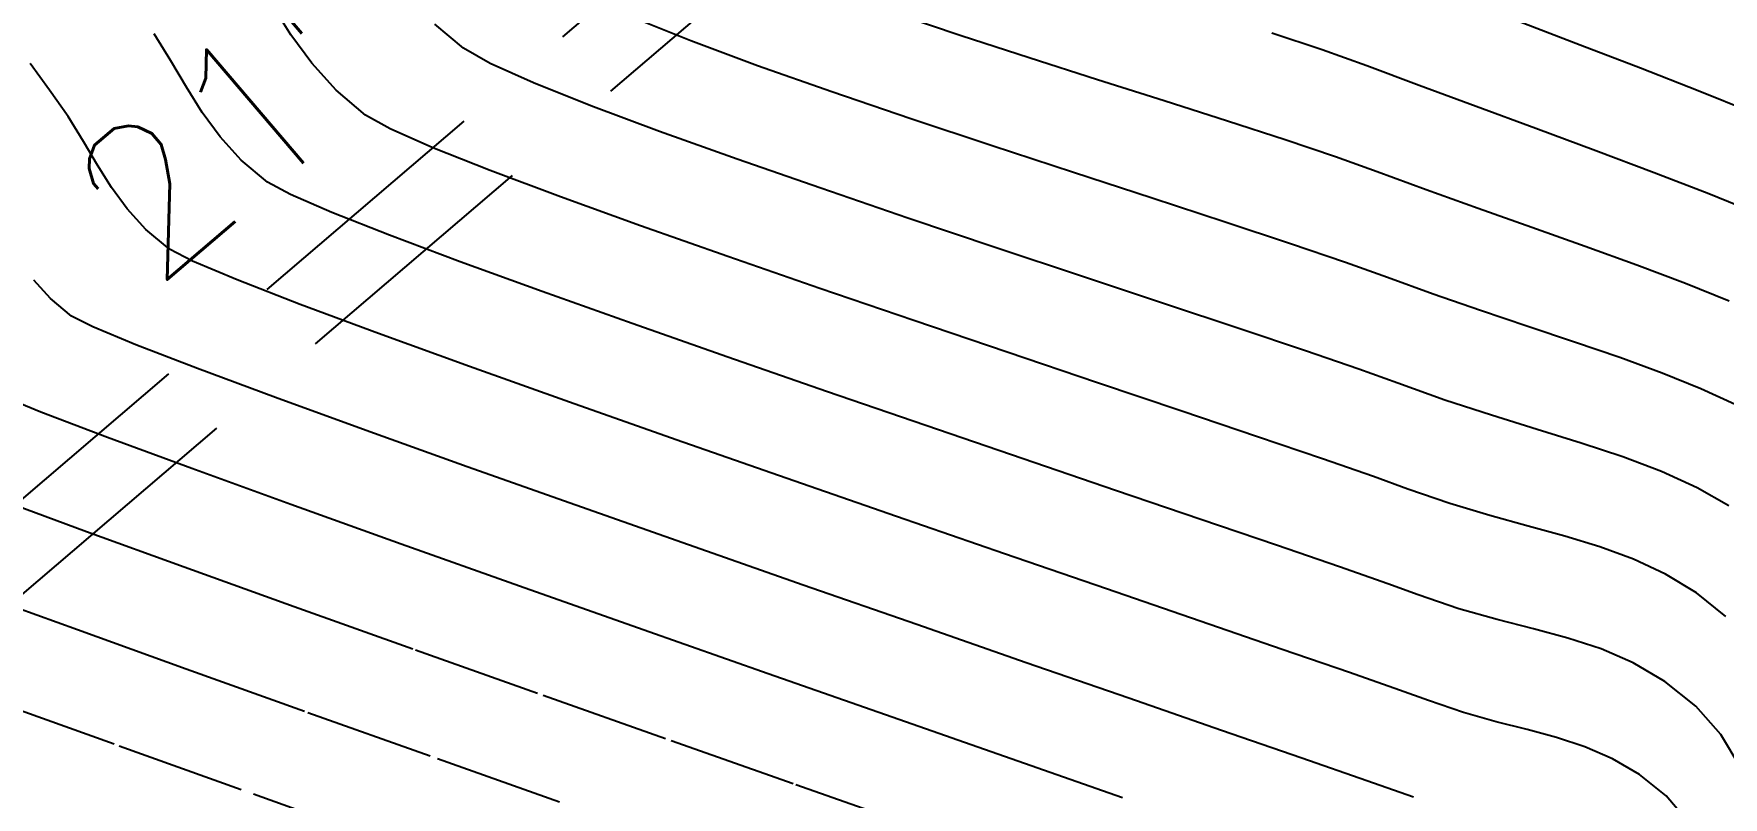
# Model space of a CAD drawing. Header units: feet. Extents: x 26064 to 27719, y 16802 to 28989.
# Drawn here: x 26255.41 to 26296.15, y 18033.72 to 18052.13 of the extents above; entities that cross this region are included whole.
import ezdxf

# ---------------------------------------------------------------- set-up
doc = ezdxf.new("R2010")
doc.units = ezdxf.units.FT
doc.header["$LTSCALE"] = 50
doc.header["$MEASUREMENT"] = 0
for name, pattern in [('HIDDEN', [0.375, 0.25, -0.125]), ('HIDDEN2', [0.1875, 0.125, -0.0625]), ('HIDN25', [0.0938, 0.0625, -0.0313])]:
    doc.linetypes.add(name, pattern=pattern)
for name, color, linetype in [('CONT-MJR', 160, 'HIDDEN'), ('CONT-MNR', 55, 'HIDN25'), ('EX-STORM DRAIN', 251, 'HIDDEN2')]:
    doc.layers.add(name, color=color, linetype=linetype)
doc.styles.add('l60', font='simplex', dxfattribs={"height": 2.4})

msp = doc.modelspace()

# ---------------------------------------------------------------- linework, layer by layer
at = {"layer": 'CONT-MJR', "color": 7}
for p, q in [((26265.77508, 18051.77788, 605), (26265.08672, 18052.35829, 605)), ((26266.41759, 18051.41169, 605), (26265.77508, 18051.77788, 605)), ((26267.46158, 18050.94379, 605), (26266.41759, 18051.41169, 605)), ((26268.84385, 18050.39151, 605), (26267.46158, 18050.94379, 605)), ((26270.50121, 18049.77217, 605), (26268.84385, 18050.39151, 605)), ((26272.37048, 18049.10309, 605), (26270.50121, 18049.77217, 605)), ((26274.38846, 18048.40161, 605), (26272.37048, 18049.10309, 605)), ((26276.49196, 18047.68504, 605), (26274.38846, 18048.40161, 605)), ((26278.61779, 18046.97072, 605), (26276.49196, 18047.68504, 605)), ((26280.70276, 18046.27597, 605), (26278.61779, 18046.97072, 605)), ((26282.68368, 18045.61811, 605), (26280.70276, 18046.27597, 605)), ((26284.49735, 18045.01446, 605), (26282.68368, 18045.61811, 605)), ((26286.0806, 18044.48236, 605), (26284.49735, 18045.01446, 605)), ((26287.37022, 18044.03913, 605), (26286.0806, 18044.48236, 605)), ((26288.30302, 18043.7021, 605), (26287.37022, 18044.03913, 605)), ((26289.44175, 18043.29504, 605), (26288.30302, 18043.7021, 605)), ((26255.57848, 18043.00752, 610), (26254.47516, 18043.45396, 610)), ((26290.5674, 18042.92914, 605), (26289.44175, 18043.29504, 605)), ((26257.18683, 18042.39541, 610), (26255.57848, 18043.00752, 610)), ((26291.66643, 18042.58919, 605), (26290.5674, 18042.92914, 605)), ((26259.22309, 18041.64356, 610), (26257.18683, 18042.39541, 610)), ((26292.72527, 18042.25996, 605), (26291.66643, 18042.58919, 605)), ((26293.73039, 18041.92626, 605), (26292.72527, 18042.25996, 605)), ((26294.66822, 18041.57288, 605), (26293.73039, 18041.92626, 605)), ((26261.61014, 18040.77789, 610), (26259.22309, 18041.64356, 610)), ((26295.52522, 18041.18459, 605), (26294.66822, 18041.57288, 605)), ((26296.28782, 18040.74621, 605), (26295.52522, 18041.18459, 605)), ((26264.27086, 18039.82433, 610), (26261.61014, 18040.77789, 610)), ((26267.12815, 18038.80882, 610), (26264.27086, 18039.82433, 610)), ((26270.10489, 18037.75726, 610), (26267.12815, 18038.80882, 610)), ((26273.12396, 18036.6956, 610), (26270.10489, 18037.75726, 610)), ((26276.10824, 18035.64976, 610), (26273.12396, 18036.6956, 610)), ((26278.98063, 18034.64566, 610), (26276.10824, 18035.64976, 610)), ((26281.664, 18033.70924, 610), (26278.98063, 18034.64566, 610))]:
    msp.add_line(p, q, dxfattribs=at)
at = {"layer": 'CONT-MNR', "color": 7, "extrusion": (0.844752, 0.535158, 0)}
msp.add_line((26261.61252, 18052.10488, 606), (26261.16716, 18052.80789, 606), dxfattribs=at)
at = {"layer": 'CONT-MNR', "color": 7}
for p, q in [((26271.25813, 18051.95454, 604), (26269.89347, 18052.50251, 604)), ((26258.71699, 18051.47401, 607), (26258.31252, 18052.12734, 607)), ((26292.70254, 18051.85502, 601), (26291.24061, 18052.4134, 601)), ((26272.86546, 18051.35763, 604), (26271.25813, 18051.95454, 604)), ((26287.55689, 18051.35358, 602), (26286.48321, 18051.73817, 602)), ((26294.15533, 18051.29517, 601), (26292.70254, 18051.85502, 601)), ((26255.79177, 18050.76829, 608), (26255.32618, 18051.41383, 608)), ((26288.8184, 18050.88077, 602), (26287.55689, 18051.35358, 602)), ((26290.19396, 18050.37247, 602), (26288.8184, 18050.88077, 602)), ((26263.41086, 18050.16406, 606), (26262.70567, 18050.7647, 606)), ((26256.61331, 18049.53125, 608), (26256.23955, 18050.1323, 608)), ((26259.9043, 18049.64316, 607), (26259.47563, 18050.22992, 607)), ((26291.63197, 18049.84284, 602), (26290.19396, 18050.37247, 602)), ((26285.58876, 18049.57204, 603), (26284.19591, 18050.02344, 603)), ((26293.08081, 18049.30603, 602), (26291.63197, 18049.84284, 602)), ((26280.48538, 18048.77985, 604), (26278.52541, 18049.42287, 604)), ((26286.80691, 18049.16248, 603), (26285.58876, 18049.57204, 603)), ((26288.99039, 18048.36429, 603), (26287.8056, 18048.80309, 603)), ((26262.5999, 18047.81793, 607), (26261.5992, 18048.25073, 607)), ((26284.14454, 18047.58646, 604), (26282.37903, 18048.16272, 604)), ((26258.11708, 18047.41151, 608), (26257.66494, 18047.90528, 608)), ((26263.98647, 18047.27122, 607), (26262.5999, 18047.81793, 607)), ((26285.72013, 18047.06604, 604), (26284.14454, 18047.58646, 604)), ((26291.53847, 18047.45694, 603), (26290.2472, 18047.91368, 603)), ((26292.82665, 18046.99975, 603), (26291.53847, 18047.45694, 603)), ((26294.07419, 18046.5478, 603), (26292.82665, 18046.99975, 603)), ((26260.31776, 18046.1918, 608), (26259.24209, 18046.64428, 608)), ((26255.81434, 18045.74603, 609), (26255.41138, 18046.1861, 609)), ((26261.8371, 18045.60225, 608), (26260.31776, 18046.1918, 608)), ((26256.31819, 18045.32262, 609), (26255.81434, 18045.74603, 609)), ((26263.72777, 18044.89889, 608), (26261.8371, 18045.60225, 608)), ((26257.87263, 18044.63006, 609), (26256.83467, 18045.06005, 609)), ((26292.56903, 18044.69479, 604), (26291.44143, 18045.07237, 604)), ((26293.65653, 18044.32056, 604), (26292.56903, 18044.69479, 604)), ((26268.33375, 18043.24383, 608), (26265.91743, 18044.105, 608)), ((26295.61667, 18043.57121, 604), (26294.68028, 18043.94694, 604)), ((26270.90439, 18042.33866, 608), (26268.33375, 18043.24383, 608)), ((26265.86522, 18041.68917, 609), (26263.42839, 18042.56221, 609)), ((26273.55701, 18041.41275, 608), (26270.90439, 18042.33866, 608)), ((26287.71628, 18041.45383, 606), (26286.48634, 18041.87988, 606)), ((26276.21929, 18040.48936, 608), (26273.55701, 18041.41275, 608)), ((26283.55792, 18040.41704, 607), (26281.49995, 18041.11832, 607)), ((26290.52276, 18040.51102, 606), (26289.55849, 18040.8006, 606)), ((26278.81887, 18039.59177, 608), (26276.21929, 18040.48936, 608)), ((26291.44617, 18040.25758, 606), (26290.52276, 18040.51102, 606)), ((26293.17694, 18039.75809, 606), (26292.33036, 18040.01503, 606)), ((26286.90156, 18039.27254, 607), (26285.37921, 18039.79533, 607)), ((26285.51816, 18037.28636, 608), (26283.54065, 18037.967, 608)), ((26291.57616, 18037.78233, 607), (26290.70237, 18038.0063, 607)), ((26287.14364, 18036.72457, 608), (26285.51816, 18037.28636, 608)), ((26293.98589, 18036.96099, 607), (26293.20983, 18037.29661, 607)), ((26294.74556, 18036.51429, 607), (26293.98589, 18036.96099, 607)), ((26289.88646, 18035.7649, 608), (26289.04916, 18036.05061, 608)), ((26273.72615, 18034.04538, 611), (26270.64242, 18035.13274, 611)), ((26285.99394, 18034.66051, 609), (26284.05751, 18035.3319, 609)), ((26296.58752, 18034.41494, 607), (26296.09777, 18035.23416, 607)), ((26294.13177, 18034.26654, 608), (26293.48232, 18034.64844, 608))]:
    msp.add_line(p, q, dxfattribs=at)
at = {"layer": 'CONT-MNR', "color": 7, "extrusion": (-0.318309, -0.947987, 0)}
msp.add_line((26277.77247, 18052.08073, 603), (26276.17734, 18052.61633, 603), dxfattribs=at)
at = {"layer": 'CONT-MNR', "color": 7, "extrusion": (0.806764, 0.590873, 0)}
msp.add_line((26262.11579, 18051.41773, 606), (26261.61252, 18052.10488, 606), dxfattribs=at)
at = {"layer": 'CONT-MNR', "color": 7, "extrusion": (-0.309643, -0.950853, 0)}
msp.add_line((26279.41664, 18051.54531, 603), (26277.77247, 18052.08073, 603), dxfattribs=at)
at = {"layer": 'CONT-MNR', "color": 7, "extrusion": (-0.313056, -0.949735, 0)}
msp.add_line((26286.48321, 18051.73817, 602), (26285.26452, 18052.13988, 602), dxfattribs=at)
at = {"layer": 'CONT-MNR', "color": 7, "extrusion": (0.86024, 0.50989, 0)}
msp.add_line((26259.09227, 18050.84087, 607), (26258.71699, 18051.47401, 607), dxfattribs=at)
at = {"layer": 'CONT-MNR', "color": 7, "extrusion": (0.742075, 0.670317, 0)}
msp.add_line((26262.70567, 18050.7647, 606), (26262.11579, 18051.41773, 606), dxfattribs=at)
at = {"layer": 'CONT-MNR', "color": 7, "extrusion": (-0.332714, -0.943028, 0)}
msp.add_line((26274.65364, 18050.72673, 604), (26272.86546, 18051.35763, 604), dxfattribs=at)
at = {"layer": 'CONT-MNR', "color": 7, "extrusion": (-0.304461, -0.952525, 0)}
msp.add_line((26281.0651, 18051.0184, 603), (26279.41664, 18051.54531, 603), dxfattribs=at)
at = {"layer": 'CONT-MNR', "color": 7, "extrusion": (-0.36368, -0.931524, 0)}
msp.add_line((26295.54814, 18050.75139, 601), (26294.15533, 18051.29517, 601), dxfattribs=at)
at = {"layer": 'CONT-MNR', "color": 7, "extrusion": (0.847058, 0.5315, 0)}
msp.add_line((26259.47563, 18050.22992, 607), (26259.09227, 18050.84087, 607), dxfattribs=at)
at = {"layer": 'CONT-MNR', "color": 7, "extrusion": (-0.302357, -0.953195, 0)}
msp.add_line((26282.67311, 18050.50833, 603), (26281.0651, 18051.0184, 603), dxfattribs=at)
at = {"layer": 'CONT-MNR', "color": 7, "extrusion": (0.817671, 0.575686, 0)}
msp.add_line((26256.23955, 18050.1323, 608), (26255.79177, 18050.76829, 608), dxfattribs=at)
at = {"layer": 'CONT-MNR', "color": 7, "extrusion": (-0.322546, -0.946554, 0)}
msp.add_line((26276.56089, 18050.07682, 604), (26274.65364, 18050.72673, 604), dxfattribs=at)
at = {"layer": 'CONT-MNR', "color": 7, "extrusion": (-0.303412, -0.95286, 0)}
msp.add_line((26284.19591, 18050.02344, 603), (26282.67311, 18050.50833, 603), dxfattribs=at)
at = {"layer": 'CONT-MNR', "color": 7, "extrusion": (-0.36972, -0.929143, 0)}
msp.add_line((26296.83015, 18050.24126, 601), (26295.54814, 18050.75139, 601), dxfattribs=at)
at = {"layer": 'CONT-MNR', "color": 7, "extrusion": (0.485912, 0.874008, 0)}
msp.add_line((26264.00678, 18049.83276, 606), (26263.41086, 18050.16406, 606), dxfattribs=at)
at = {"layer": 'CONT-MNR', "color": 7, "extrusion": (-0.315843, -0.948812, 0)}
msp.add_line((26278.52541, 18049.42287, 604), (26276.56089, 18050.07682, 604), dxfattribs=at)
at = {"layer": 'CONT-MNR', "color": 7, "extrusion": (0.738853, 0.673867, 0)}
msp.add_line((26260.41555, 18049.0826, 607), (26259.9043, 18049.64316, 607), dxfattribs=at)
at = {"layer": 'CONT-MNR', "color": 7, "extrusion": (-0.402843, -0.915269, 0)}
msp.add_line((26265.03139, 18049.38179, 606), (26264.00678, 18049.83276, 606), dxfattribs=at)
at = {"layer": 'CONT-MNR', "color": 7, "extrusion": (0.860426, 0.509575, 0)}
msp.add_line((26256.9505, 18048.9619, 608), (26256.61331, 18049.53125, 608), dxfattribs=at)
at = {"layer": 'CONT-MNR', "color": 7, "extrusion": (-0.369031, -0.929417, 0)}
msp.add_line((26266.42138, 18048.82989, 606), (26265.03139, 18049.38179, 606), dxfattribs=at)
at = {"layer": 'CONT-MNR', "color": 7, "extrusion": (-0.352184, -0.935931, 0)}
msp.add_line((26294.48886, 18048.77619, 602), (26293.08081, 18049.30603, 602), dxfattribs=at)
at = {"layer": 'CONT-MNR', "color": 7, "extrusion": (0.848001, 0.529994, 0)}
msp.add_line((26257.28856, 18048.42099, 608), (26256.9505, 18048.9619, 608), dxfattribs=at)
at = {"layer": 'CONT-MNR', "color": 7, "extrusion": (-0.644781, -0.764367, 0)}
msp.add_line((26261.04664, 18048.55025, 607), (26260.41555, 18049.0826, 607), dxfattribs=at)
at = {"layer": 'CONT-MNR', "color": 7, "extrusion": (0.350926, 0.936403, 0)}
msp.add_line((26268.11343, 18048.19578, 606), (26266.42138, 18048.82989, 606), dxfattribs=at)
at = {"layer": 'CONT-MNR', "color": 7, "extrusion": (-0.338609, -0.940927, 0)}
msp.add_line((26287.8056, 18048.80309, 603), (26286.80691, 18049.16248, 603), dxfattribs=at)
at = {"layer": 'CONT-MNR', "color": 7, "extrusion": (0.807755, 0.589518, 0)}
msp.add_line((26257.66494, 18047.90528, 608), (26257.28856, 18048.42099, 608), dxfattribs=at)
at = {"layer": 'CONT-MNR', "color": 7, "extrusion": (-0.476554, -0.879145, 0)}
msp.add_line((26261.5992, 18048.25073, 607), (26261.04664, 18048.55025, 607), dxfattribs=at)
at = {"layer": 'CONT-MNR', "color": 7, "extrusion": (-0.309854, -0.950784, 0)}
msp.add_line((26282.37903, 18048.16272, 604), (26280.48538, 18048.77985, 604), dxfattribs=at)
at = {"layer": 'CONT-MNR', "color": 7, "extrusion": (-0.360644, -0.932704, 0)}
msp.add_line((26295.80451, 18048.26747, 602), (26294.48886, 18048.77619, 602), dxfattribs=at)
at = {"layer": 'CONT-MNR', "color": 7, "extrusion": (-0.3398, -0.940498, 0)}
msp.add_line((26270.04421, 18047.49819, 606), (26268.11343, 18048.19578, 606), dxfattribs=at)
at = {"layer": 'CONT-MNR', "color": 7, "extrusion": (0.337499, 0.941326, 0)}
msp.add_line((26290.2472, 18047.91368, 603), (26288.99039, 18048.36429, 603), dxfattribs=at)
at = {"layer": 'CONT-MNR', "color": 7, "extrusion": (0.374652, 0.927165, 0)}
msp.add_line((26296.97615, 18047.79403, 602), (26295.80451, 18048.26747, 602), dxfattribs=at)
at = {"layer": 'CONT-MNR', "color": 7, "extrusion": (0.643343, 0.765578, 0)}
msp.add_line((26258.68242, 18046.93644, 608), (26258.11708, 18047.41151, 608), dxfattribs=at)
at = {"layer": 'CONT-MNR', "color": 7, "extrusion": (0.351104, 0.936337, 0)}
msp.add_line((26265.69666, 18046.62994, 607), (26263.98647, 18047.27122, 607), dxfattribs=at)
at = {"layer": 'CONT-MNR', "color": 7, "extrusion": (-0.33241, -0.943135, 0)}
msp.add_line((26272.1504, 18046.75586, 606), (26270.04421, 18047.49819, 606), dxfattribs=at)
at = {"layer": 'CONT-MNR', "color": 7, "extrusion": (-0.462752, -0.886488, 0)}
msp.add_line((26259.24209, 18046.64428, 608), (26258.68242, 18046.93644, 608), dxfattribs=at)
at = {"layer": 'CONT-MNR', "color": 7, "extrusion": (-0.321583, -0.946881, 0)}
msp.add_line((26287.04398, 18046.61643, 604), (26285.72013, 18047.06604, 604), dxfattribs=at)
at = {"layer": 'CONT-MNR', "color": 7, "extrusion": (-0.341563, -0.939859, 0)}
msp.add_line((26267.66822, 18045.91344, 607), (26265.69666, 18046.62994, 607), dxfattribs=at)
at = {"layer": 'CONT-MNR', "color": 7, "extrusion": (0.327294, 0.944923, 0)}
msp.add_line((26274.36868, 18045.98751, 606), (26272.1504, 18046.75586, 606), dxfattribs=at)
at = {"layer": 'CONT-MNR', "color": 7, "extrusion": (-0.338815, -0.940853, 0)}
msp.add_line((26288.05431, 18046.25259, 604), (26287.04398, 18046.61643, 604), dxfattribs=at)
at = {"layer": 'CONT-MNR', "color": 7, "extrusion": (-0.352894, -0.935663, 0)}
msp.add_line((26295.24355, 18046.10677, 603), (26294.07419, 18046.5478, 603), dxfattribs=at)
at = {"layer": 'CONT-MNR', "color": 7, "extrusion": (0.323713, 0.946155, 0)}
msp.add_line((26276.63574, 18045.21187, 606), (26274.36868, 18045.98751, 606), dxfattribs=at)
at = {"layer": 'CONT-MNR', "color": 7, "extrusion": (-0.34311, -0.939295, 0)}
msp.add_line((26289.16044, 18045.84854, 604), (26288.05431, 18046.25259, 604), dxfattribs=at)
at = {"layer": 'CONT-MNR', "color": 7, "extrusion": (0.373658, 0.927567, 0)}
msp.add_line((26296.29716, 18045.68234, 603), (26295.24355, 18046.10677, 603), dxfattribs=at)
at = {"layer": 'CONT-MNR', "color": 7, "extrusion": (-0.335234, -0.942135, 0)}
msp.add_line((26269.83889, 18045.14106, 607), (26267.66822, 18045.91344, 607), dxfattribs=at)
at = {"layer": 'CONT-MNR', "color": 7, "extrusion": (-0.326328, -0.945257, 0)}
msp.add_line((26290.29736, 18045.45605, 604), (26289.16044, 18045.84854, 604), dxfattribs=at)
at = {"layer": 'CONT-MNR', "color": 7, "extrusion": (-0.453193, -0.891413, 0)}
msp.add_line((26256.83467, 18045.06005, 609), (26256.31819, 18045.32262, 609), dxfattribs=at)
at = {"layer": 'CONT-MNR', "color": 7, "extrusion": (-0.330811, -0.943697, 0)}
msp.add_line((26272.14642, 18044.33216, 607), (26269.83889, 18045.14106, 607), dxfattribs=at)
at = {"layer": 'CONT-MNR', "color": 7, "extrusion": (0.321279, 0.946985, 0)}
msp.add_line((26278.88824, 18044.44767, 606), (26276.63574, 18045.21187, 606), dxfattribs=at)
at = {"layer": 'CONT-MNR', "color": 7, "extrusion": (-0.317953, -0.948106, 0)}
msp.add_line((26291.44143, 18045.07237, 604), (26290.29736, 18045.45605, 604), dxfattribs=at)
at = {"layer": 'CONT-MNR', "color": 7, "extrusion": (-0.340853, -0.940117, 0)}
msp.add_line((26265.91743, 18044.105, 608), (26263.72777, 18044.89889, 608), dxfattribs=at)
at = {"layer": 'CONT-MNR', "color": 7, "extrusion": (-0.359731, -0.933056, 0)}
msp.add_line((26259.36338, 18044.05531, 609), (26257.87263, 18044.63006, 609), dxfattribs=at)
at = {"layer": 'CONT-MNR', "color": 7, "extrusion": (-0.327639, -0.944803, 0)}
msp.add_line((26274.52854, 18043.50609, 607), (26272.14642, 18044.33216, 607), dxfattribs=at)
at = {"layer": 'CONT-MNR', "color": 7, "extrusion": (-0.319813, -0.947481, 0)}
msp.add_line((26281.06287, 18043.71365, 606), (26278.88824, 18044.44767, 606), dxfattribs=at)
at = {"layer": 'CONT-MNR', "color": 7, "extrusion": (-0.342828, -0.939398, 0)}
msp.add_line((26294.68028, 18043.94694, 604), (26293.65653, 18044.32056, 604), dxfattribs=at)
at = {"layer": 'CONT-MNR', "color": 7, "extrusion": (-0.348395, -0.937348, 0)}
msp.add_line((26261.23821, 18043.35848, 609), (26259.36338, 18044.05531, 609), dxfattribs=at)
at = {"layer": 'CONT-MNR', "color": 7, "extrusion": (-0.325362, -0.945589, 0)}
msp.add_line((26276.92301, 18042.68219, 607), (26274.52854, 18043.50609, 607), dxfattribs=at)
at = {"layer": 'CONT-MNR', "color": 7, "extrusion": (-0.319293, -0.947656, 0)}
msp.add_line((26283.09632, 18043.02852, 606), (26281.06287, 18043.71365, 606), dxfattribs=at)
at = {"layer": 'CONT-MNR', "color": 7, "extrusion": (-0.41873, -0.908111, 0)}
msp.add_line((26296.44205, 18043.19063, 604), (26295.61667, 18043.57121, 604), dxfattribs=at)
at = {"layer": 'CONT-MNR', "color": 7, "extrusion": (-0.341682, -0.939816, 0)}
msp.add_line((26263.42839, 18042.56221, 609), (26261.23821, 18043.35848, 609), dxfattribs=at)
at = {"layer": 'CONT-MNR', "color": 7, "extrusion": (-0.319887, -0.947456, 0)}
msp.add_line((26284.92524, 18042.41102, 606), (26283.09632, 18043.02852, 606), dxfattribs=at)
at = {"layer": 'CONT-MNR', "color": 7, "extrusion": (-0.323792, -0.946128, 0)}
msp.add_line((26279.26756, 18041.87982, 607), (26276.92301, 18042.68219, 607), dxfattribs=at)
at = {"layer": 'CONT-MNR', "color": 7, "extrusion": (-0.322102, -0.946705, 0)}
msp.add_line((26286.48634, 18041.87988, 606), (26284.92524, 18042.41102, 606), dxfattribs=at)
at = {"layer": 'CONT-MNR', "color": 7, "extrusion": (-0.322849, -0.946451, 0)}
msp.add_line((26281.49995, 18041.11832, 607), (26279.26756, 18041.87982, 607), dxfattribs=at)
at = {"layer": 'CONT-MNR', "color": 7, "extrusion": (-0.334194, -0.942504, 0)}
msp.add_line((26268.48, 18040.76202, 609), (26265.86522, 18041.68917, 609), dxfattribs=at)
at = {"layer": 'CONT-MNR', "color": 7, "extrusion": (-0.34018, -0.94036, 0)}
msp.add_line((26288.55174, 18041.1516, 606), (26287.71628, 18041.45383, 606), dxfattribs=at)
at = {"layer": 'CONT-MNR', "color": 7, "extrusion": (-0.329214, -0.944255, 0)}
msp.add_line((26289.55849, 18040.8006, 606), (26288.55174, 18041.1516, 606), dxfattribs=at)
at = {"layer": 'CONT-MNR', "color": 7, "extrusion": (-0.34578, -0.938316, 0)}
msp.add_line((26256.6832, 18040.12005, 611), (26254.68755, 18040.85547, 611), dxfattribs=at)
at = {"layer": 'CONT-MNR', "color": 7, "extrusion": (-0.331953, -0.943296, 0)}
msp.add_line((26271.20399, 18039.80342, 609), (26268.48, 18040.76202, 609), dxfattribs=at)
at = {"layer": 'CONT-MNR', "color": 7, "extrusion": (-0.323054, -0.946381, 0)}
msp.add_line((26285.37921, 18039.79533, 607), (26283.55792, 18040.41704, 607), dxfattribs=at)
at = {"layer": 'CONT-MNR', "color": 7, "extrusion": (-0.26455, -0.964372, 0)}
msp.add_line((26292.33036, 18040.01503, 606), (26291.44617, 18040.25758, 606), dxfattribs=at)
at = {"layer": 'CONT-MNR', "color": 7, "extrusion": (-0.341189, -0.939995, 0)}
msp.add_line((26259.04031, 18039.26449, 611), (26256.6832, 18040.12005, 611), dxfattribs=at)
at = {"layer": 'CONT-MNR', "color": 7, "extrusion": (-0.33029, -0.94388, 0)}
msp.add_line((26273.96851, 18038.83604, 609), (26271.20399, 18039.80342, 609), dxfattribs=at)
at = {"layer": 'CONT-MNR', "color": 7, "extrusion": (0.325543, 0.945527, 0)}
msp.add_line((26281.28344, 18038.74322, 608), (26278.81887, 18039.59177, 608), dxfattribs=at)
at = {"layer": 'CONT-MNR', "color": 7, "extrusion": (-0.343622, -0.939108, 0)}
msp.add_line((26293.98754, 18039.46149, 606), (26293.17694, 18039.75809, 606), dxfattribs=at)
at = {"layer": 'CONT-MNR', "color": 7, "extrusion": (-0.422197, -0.906504, 0)}
msp.add_line((26294.76379, 18039.09996, 606), (26293.98754, 18039.46149, 606), dxfattribs=at)
at = {"layer": 'CONT-MNR', "color": 7, "extrusion": (-0.338201, -0.941074, 0)}
msp.add_line((26261.68683, 18038.31339, 611), (26259.04031, 18039.26449, 611), dxfattribs=at)
at = {"layer": 'CONT-MNR', "color": 7, "extrusion": (-0.328984, -0.944335, 0)}
msp.add_line((26288.06273, 18038.86801, 607), (26286.90156, 18039.27254, 607), dxfattribs=at)
at = {"layer": 'CONT-MNR', "color": 7, "extrusion": (-0.519239, -0.854629, 0)}
msp.add_line((26295.5073, 18038.64823, 606), (26294.76379, 18039.09996, 606), dxfattribs=at)
at = {"layer": 'CONT-MNR', "color": 7, "extrusion": (-0.329056, -0.94431, 0)}
msp.add_line((26276.70483, 18037.88254, 609), (26273.96851, 18038.83604, 609), dxfattribs=at)
at = {"layer": 'CONT-MNR', "color": 7, "extrusion": (-0.325196, -0.945647, 0)}
msp.add_line((26283.54065, 18037.967, 608), (26281.28344, 18038.74322, 608), dxfattribs=at)
at = {"layer": 'CONT-MNR', "color": 7, "extrusion": (-0.340215, -0.940348, 0)}
msp.add_line((26288.80045, 18038.60111, 607), (26288.06273, 18038.86801, 607), dxfattribs=at)
at = {"layer": 'CONT-MNR', "color": 7, "extrusion": (-0.622868, -0.782327, 0)}
msp.add_line((26296.2197, 18038.08103, 606), (26295.5073, 18038.64823, 606), dxfattribs=at)
at = {"layer": 'CONT-MNR', "color": 7, "extrusion": (-0.341146, -0.94001, 0)}
msp.add_line((26256.46325, 18037.75371, 612), (26254.14271, 18038.59587, 612), dxfattribs=at)
at = {"layer": 'CONT-MNR', "color": 7, "extrusion": (-0.336114, -0.941821, 0)}
msp.add_line((26264.55072, 18037.29134, 611), (26261.68683, 18038.31339, 611), dxfattribs=at)
at = {"layer": 'CONT-MNR', "color": 7, "extrusion": (-0.322946, -0.946417, 0)}
msp.add_line((26289.77983, 18038.26691, 607), (26288.80045, 18038.60111, 607), dxfattribs=at)
at = {"layer": 'CONT-MNR', "color": 7, "extrusion": (-0.271857, -0.962338, 0)}
for p, q in [((26290.70237, 18038.0063, 607), (26289.77983, 18038.26691, 607)), ((26290.67516, 18035.5421, 608), (26289.88646, 18035.7649, 608))]:
    msp.add_line(p, q, dxfattribs=at)
at = {"layer": 'CONT-MNR', "color": 7, "extrusion": (-0.328172, -0.944618, 0)}
msp.add_line((26279.34425, 18036.96557, 609), (26276.70483, 18037.88254, 609), dxfattribs=at)
at = {"layer": 'CONT-MNR', "color": 7, "extrusion": (-0.33869, -0.940898, 0)}
msp.add_line((26259.08573, 18036.80971, 612), (26256.46325, 18037.75371, 612), dxfattribs=at)
at = {"layer": 'CONT-MNR', "color": 7, "extrusion": (-0.259919, -0.96563, 0)}
for p, q in [((26292.40928, 18037.55808, 607), (26291.57616, 18037.78233, 607)), ((26292.13443, 18035.1589, 608), (26291.42218, 18035.35062, 608))]:
    msp.add_line(p, q, dxfattribs=at)
at = {"layer": 'CONT-MNR', "color": 7, "extrusion": (-0.310473, -0.950582, 0)}
for p, q in [((26293.20983, 18037.29661, 607), (26292.40928, 18037.55808, 607)), ((26292.81884, 18034.93537, 608), (26292.13443, 18035.1589, 608))]:
    msp.add_line(p, q, dxfattribs=at)
at = {"layer": 'CONT-MNR', "color": 7, "extrusion": (-0.334585, -0.942366, 0)}
msp.add_line((26267.55993, 18036.22292, 611), (26264.55072, 18037.29134, 611), dxfattribs=at)
at = {"layer": 'CONT-MNR', "color": 7, "extrusion": (0.336973, 0.941514, 0)}
msp.add_line((26261.94287, 18035.78712, 612), (26259.08573, 18036.80971, 612), dxfattribs=at)
at = {"layer": 'CONT-MNR', "color": 7, "extrusion": (-0.327606, -0.944814, 0)}
msp.add_line((26281.81804, 18036.1078, 609), (26279.34425, 18036.96557, 609), dxfattribs=at)
at = {"layer": 'CONT-MNR', "color": 7, "extrusion": (0.329847, 0.944034, 0)}
msp.add_line((26288.34475, 18036.3049, 608), (26287.14364, 18036.72457, 608), dxfattribs=at)
at = {"layer": 'CONT-MNR', "color": 7, "extrusion": (-0.333431, -0.942775, 0)}
msp.add_line((26270.64242, 18035.13274, 611), (26267.55993, 18036.22292, 611), dxfattribs=at)
at = {"layer": 'CONT-MNR', "color": 7, "extrusion": (-0.339549, -0.940588, 0)}
msp.add_line((26289.04916, 18036.05061, 608), (26288.34475, 18036.3049, 608), dxfattribs=at)
at = {"layer": 'CONT-MNR', "color": 7, "extrusion": (0.620637, 0.784098, 0)}
msp.add_line((26295.49691, 18035.91957, 607), (26294.74556, 18036.51429, 607), dxfattribs=at)
at = {"layer": 'CONT-MNR', "color": 7, "extrusion": (-0.338464, -0.940979, 0)}
msp.add_line((26257.34726, 18034.99685, 613), (26254.53748, 18036.00751, 613), dxfattribs=at)
at = {"layer": 'CONT-MNR', "color": 7, "extrusion": (-0.335711, -0.941965, 0)}
msp.add_line((26264.9674, 18034.7092, 612), (26261.94287, 18035.78712, 612), dxfattribs=at)
at = {"layer": 'CONT-MNR', "color": 7, "extrusion": (-0.327376, -0.944894, 0)}
msp.add_line((26284.05751, 18035.3319, 609), (26281.81804, 18036.1078, 609), dxfattribs=at)
at = {"layer": 'CONT-MNR', "color": 7, "extrusion": (0.751963, 0.659205, 0)}
msp.add_line((26296.09777, 18035.23416, 607), (26295.49691, 18035.91957, 607), dxfattribs=at)
at = {"layer": 'CONT-MNR', "color": 7, "extrusion": (-0.248291, -0.968686, 0)}
msp.add_line((26291.42218, 18035.35062, 608), (26290.67516, 18035.5421, 608), dxfattribs=at)
at = {"layer": 'CONT-MNR', "color": 7, "extrusion": (-0.337165, -0.941446, 0)}
msp.add_line((26260.41087, 18033.89966, 613), (26257.34726, 18034.99685, 613), dxfattribs=at)
at = {"layer": 'CONT-MNR', "color": 7, "extrusion": (-0.334751, -0.942307, 0)}
msp.add_line((26268.09205, 18033.59918, 612), (26264.9674, 18034.7092, 612), dxfattribs=at)
at = {"layer": 'CONT-MNR', "color": 7, "extrusion": (0.328501, 0.944504, 0)}
msp.add_line((26287.55862, 18034.11632, 609), (26285.99394, 18034.66051, 609), dxfattribs=at)
at = {"layer": 'CONT-MNR', "color": 7, "extrusion": (0.396937, 0.917846, 0)}
msp.add_line((26293.48232, 18034.64844, 608), (26292.81884, 18034.93537, 608), dxfattribs=at)
at = {"layer": 'CONT-MNR', "color": 7, "extrusion": (-0.620637, -0.784098, 0)}
msp.add_line((26294.77412, 18033.7581, 608), (26294.13177, 18034.26654, 608), dxfattribs=at)
at = {"layer": 'CONT-MNR', "color": 7, "extrusion": (-0.336209, -0.941787, 0)}
msp.add_line((26263.655, 18032.74154, 613), (26260.41087, 18033.89966, 613), dxfattribs=at)
at = {"layer": 'CONT-MNR', "color": 7, "extrusion": (0.331863, 0.943328, 0)}
msp.add_line((26276.73908, 18032.98543, 611), (26273.72615, 18034.04538, 611), dxfattribs=at)
at = {"layer": 'CONT-MNR', "color": 7, "extrusion": (-0.331007, -0.943628, 0)}
msp.add_line((26288.68283, 18033.72196, 609), (26287.55862, 18034.11632, 609), dxfattribs=at)
at = {"layer": 'CONT-MNR', "color": 7, "extrusion": (0.763103, 0.646277, 0)}
msp.add_line((26295.35158, 18033.07626, 608), (26294.77412, 18033.7581, 608), dxfattribs=at)
at = {"layer": 'EX-STORM DRAIN', "color": 7}
for p, q in [((26225.41507, 18015.50083), (26286.07321, 18067.36381)), ((26225.41507, 18015.50083), (26286.07321, 18067.36381)), ((26226.57566, 18014.19069), (26287.21045, 18066.03371)), ((26226.57566, 18014.19069), (26287.21045, 18066.03371))]:
    msp.add_line(p, q, dxfattribs=at)

# ---------------------------------------------------------------- texts
at = {"layer": 'EX-STORM DRAIN', "color": 7, "insert": (26266.19369, 18052.66919), "char_height": 3.6, "attachment_point": 8, "rotation": 40.530556, "style": 'l60'}
msp.add_mtext('21" RCP', dxfattribs=at)
msp.add_mtext('21" RCP', dxfattribs=at)

doc.saveas('drawing.dxf')
